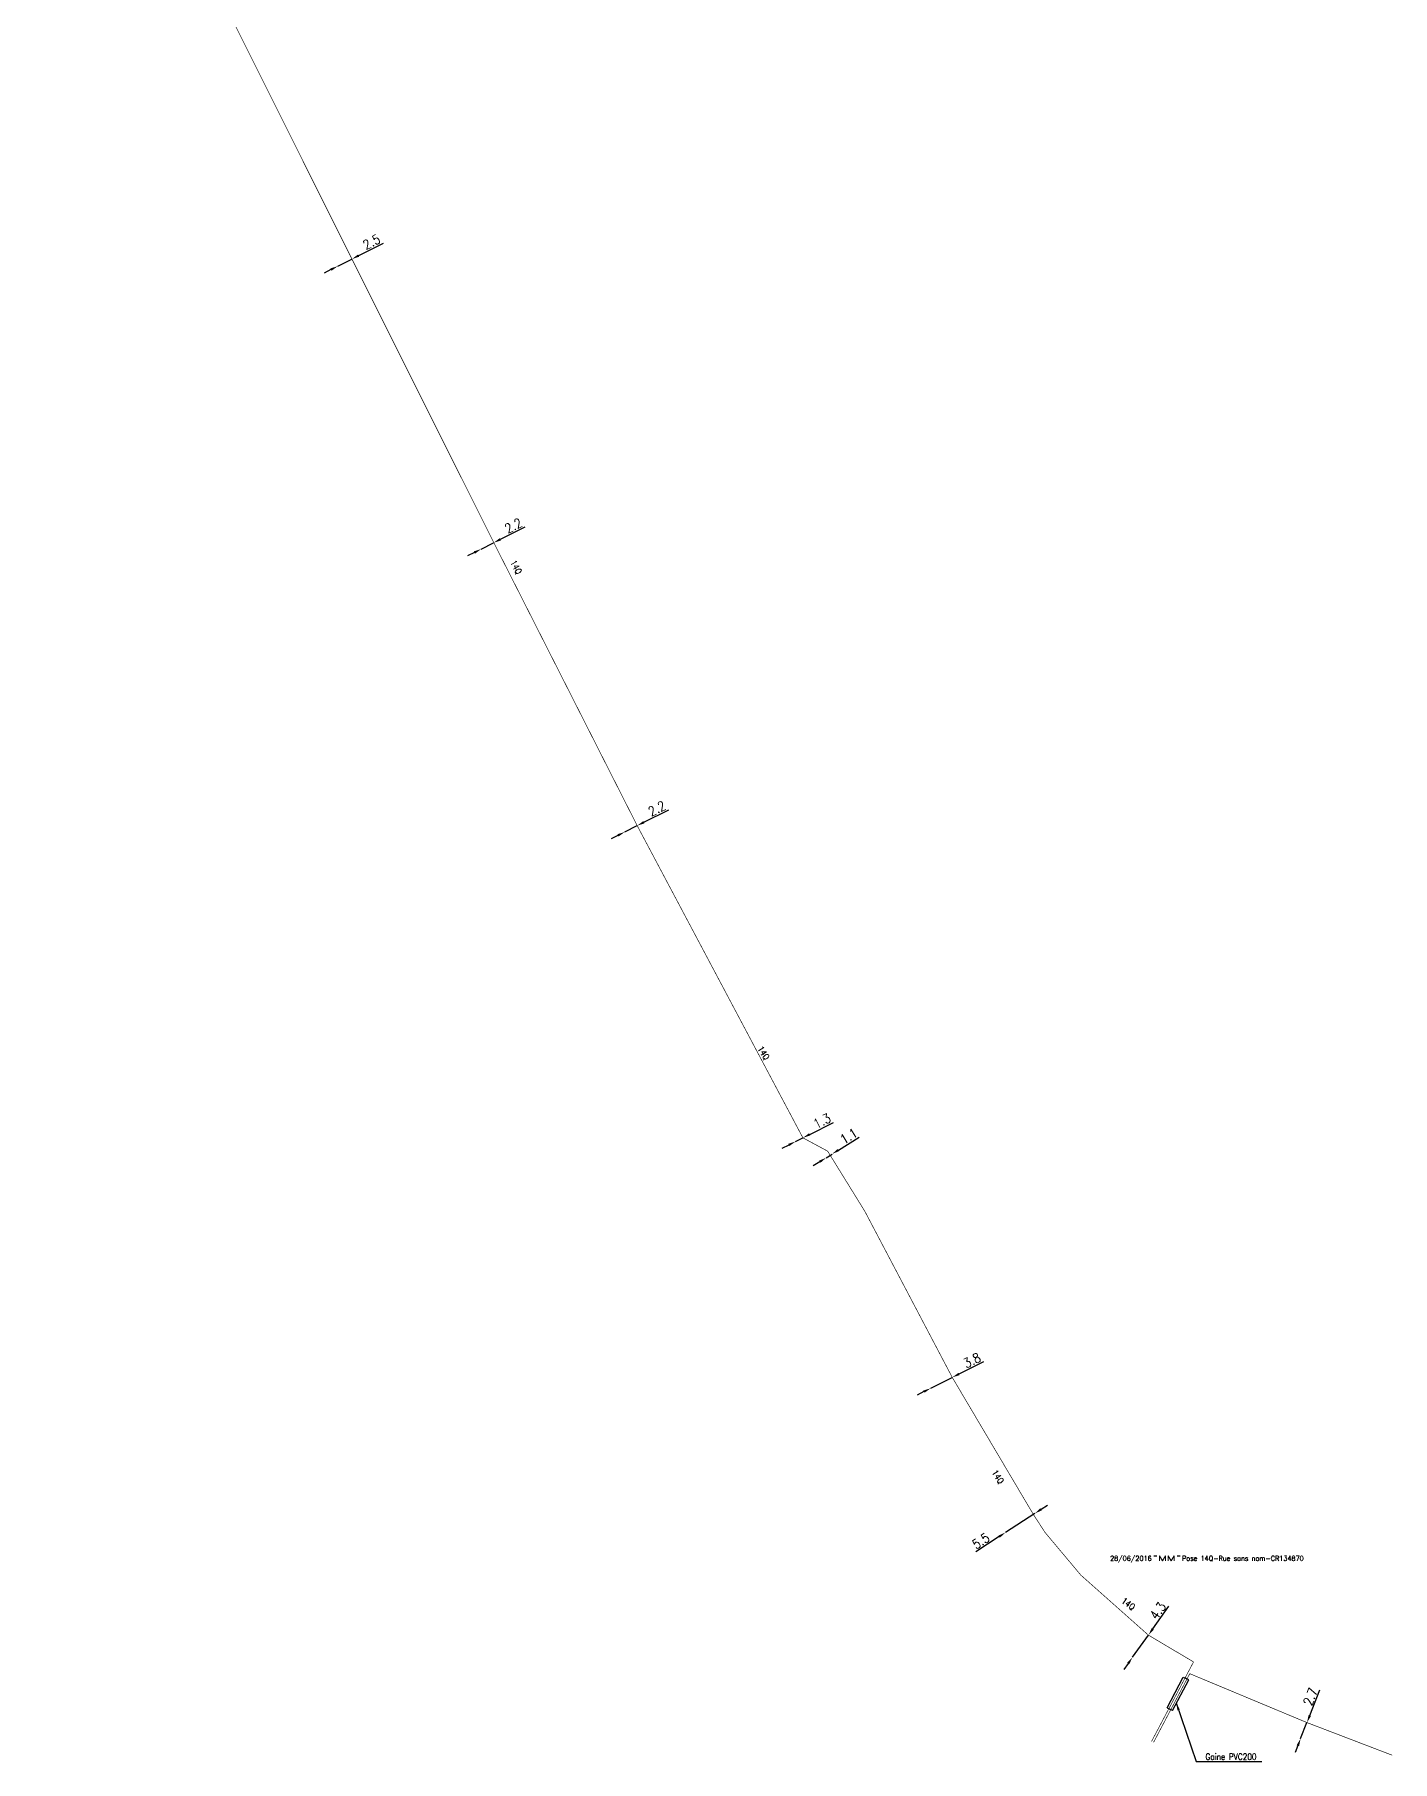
# Model space of a CAD drawing. Header units: millimetres. Extents: x 163765 to 164000, y 124447 to 125000.
# Drawn here: x 163785.9 to 164000, y 124446.8 to 124719 of the extents above; entities that cross this region are included whole.
import ezdxf
from ezdxf.enums import TextEntityAlignment as Align

# ---------------------------------------------------------------- set-up
doc = ezdxf.new("R2010")
doc.units = ezdxf.units.MM
doc.header["$PDMODE"] = 34
doc.linetypes.add('S_ST', pattern=[14, 8, -1.5, 0, -1.5, 0, -1.5, 0, -1.5])
doc.layers.get('0').update_dxf_attribs({"linetype": 'CONTINUOUS'})
doc.layers.get('DEFPOINTS').update_dxf_attribs({"linetype": 'CONTINUOUS'})
for name, color, linetype in [('S_100', 5, 'CONTINUOUS'), ('S_400', 7, 'CONTINUOUS'), ('S_910', 7, 'CONTINUOUS')]:
    doc.layers.add(name, color=color, linetype=linetype)
doc.styles.get("Standard").update_dxf_attribs({"font": 'romans.shx', "width": 0.85})
doc.dimstyles.get("Standard").update_dxf_attribs({"dimtxt": 1.5, "dimasz": 1.2, "dimexe": 0.625, "dimexo": 0.625, "dimgap": 0.25, "dimtad": 1, "dimdec": 1, "dimzin": 0, "dimdsep": 46, "dimtxsty": 'Standard', "dimcen": -0.5, "dimadec": 0, "dimazin": 0, "dimtfac": 1, "dimtdec": 1, "dimtmove": 0, "dimatfit": 3, "dimfxl": 0, "dimtolj": 1, "dimtzin": 0, "dimarcsym": 0})

# ---------------------------------------------------------------- blocks, each defined once
blk = doc.blocks.new('GIS_MODF')
at = {"color": 0, "linetype": 'Continuous', "flags": 128}
for points in [[(-2.18, -0.01), (-1.68, -0.01)], [(1.52, -0.01), (2.02, -0.01)]]:
    blk.add_lwpolyline(points, dxfattribs=at)
at = {"color": 0, "linetype": 'Continuous', "width": 0.5}
blk.add_attdef('DATE', text='', height=1.5, dxfattribs=at).set_placement((-2.5, -0.8), align=Align.RIGHT)
at = {"color": 0, "linetype": 'Continuous', "width": 1.771291}
blk.add_attdef('USER', text='', height=1.5, dxfattribs=at).set_placement((-1.51, -0.8), (1.28, -0.8), align=Align.FIT)
at = {"color": 0, "linetype": 'Continuous', "width": 0.5}
blk.add_attdef('DESC', (2.29, -0.8), '', height=1.5, dxfattribs=at)
blk = doc.blocks.new('*D137')
at = {"layer": 'DEFPOINTS', "color": 0, "linetype": 'Continuous', "transparency": 16777216}
for p in [(163986.57, 124452.93), (163985.57, 124450.42), (163985.57, 124450.42)]:
    blk.add_point(p, dxfattribs=at)
at = {"layer": 'S_100', "color": 0, "linetype": 'Continuous', "lineweight": -2, "transparency": 16777216}
for p, q in [((163987.01, 124454.05), (163988.62, 124458.11)), ((163985.57, 124450.42), (163986.57, 124452.93)), ((163985.13, 124449.3), (163984.69, 124448.19))]:
    blk.add_line(p, q, dxfattribs=at)
at = {"layer": 'S_100', "color": 0, "linetype": 'Continuous', "transparency": 16777216}
for points in [[(163986.83, 124454.12), (163987.2, 124453.97), (163986.57, 124452.93)], [(163984.95, 124449.38), (163985.32, 124449.23), (163985.57, 124450.42)]]:
    blk.add_solid(points, dxfattribs=at)
at = {"layer": 'S_100', "color": 0, "linetype": 'Continuous', "transparency": 16777216, "insert": (163987.11, 124457), "char_height": 1.5, "attachment_point": 5, "rotation": 68.3822}
blk.add_mtext('\\A1;2.7', dxfattribs=at)
blk = doc.blocks.new('*D138')
at = {"layer": 'DEFPOINTS', "color": 0, "linetype": 'Continuous', "transparency": 16777216}
for p in [(163961.57, 124466.73), (163959.07, 124463.23), (163959.07, 124463.23)]:
    blk.add_point(p, dxfattribs=at)
at = {"layer": 'S_100', "color": 0, "linetype": 'Continuous', "lineweight": -2, "transparency": 16777216}
for p, q in [((163962.27, 124467.71), (163964.81, 124471.27)), ((163959.07, 124463.23), (163961.57, 124466.73)), ((163958.38, 124462.26), (163957.68, 124461.28))]:
    blk.add_line(p, q, dxfattribs=at)
at = {"layer": 'S_100', "color": 0, "linetype": 'Continuous', "transparency": 16777216}
for points in [[(163962.11, 124467.83), (163962.43, 124467.59), (163961.57, 124466.73)], [(163958.21, 124462.37), (163958.54, 124462.14), (163959.07, 124463.23)]]:
    blk.add_solid(points, dxfattribs=at)
at = {"layer": 'S_100', "color": 0, "linetype": 'Continuous', "transparency": 16777216, "insert": (163963.07, 124470.56), "char_height": 1.5, "attachment_point": 5, "rotation": 54.478}
blk.add_mtext('\\A1;4.3', dxfattribs=at)
blk = doc.blocks.new('*D139')
at = {"layer": 'DEFPOINTS', "color": 0, "linetype": 'Continuous', "transparency": 16777216}
for p in [(163943.65, 124485.89), (163939.04, 124482.9), (163939.04, 124482.9)]:
    blk.add_point(p, dxfattribs=at)
at = {"layer": 'S_100', "color": 0, "linetype": 'Continuous', "lineweight": -2, "transparency": 16777216}
for p, q in [((163944.66, 124486.55), (163945.66, 124487.2)), ((163943.65, 124485.89), (163939.04, 124482.9)), ((163938.03, 124482.24), (163934.37, 124479.86))]:
    blk.add_line(p, q, dxfattribs=at)
at = {"layer": 'S_100', "color": 0, "linetype": 'Continuous', "transparency": 16777216}
for points in [[(163944.55, 124486.72), (163944.76, 124486.38), (163943.65, 124485.89)], [(163937.92, 124482.41), (163938.14, 124482.07), (163939.04, 124482.9)]]:
    blk.add_solid(points, dxfattribs=at)
at = {"layer": 'S_100', "color": 0, "linetype": 'Continuous', "transparency": 16777216, "insert": (163935.15, 124481.56), "char_height": 1.5, "attachment_point": 5, "rotation": 33.0253}
blk.add_mtext('\\A1;5.5', dxfattribs=at)
blk = doc.blocks.new('*D219')
at = {"layer": 'DEFPOINTS', "color": 0, "linetype": 'Continuous', "transparency": 16777216}
for p in [(163927.25, 124505.63), (163927.25, 124505.63), (163930.64, 124507.34)]:
    blk.add_point(p, dxfattribs=at)
at = {"layer": 'S_100', "color": 0, "linetype": 'Continuous', "lineweight": -2, "transparency": 16777216}
for p, q in [((163931.71, 124507.88), (163935.62, 124509.84)), ((163927.25, 124505.63), (163930.64, 124507.34)), ((163926.17, 124505.1), (163925.1, 124504.56))]:
    blk.add_line(p, q, dxfattribs=at)
at = {"layer": 'S_100', "color": 0, "linetype": 'Continuous', "transparency": 16777216}
for points in [[(163926.08, 124505.27), (163926.26, 124504.92), (163927.25, 124505.63)], [(163931.63, 124508.06), (163931.8, 124507.7), (163930.64, 124507.34)]]:
    blk.add_solid(points, dxfattribs=at)
at = {"layer": 'S_100', "color": 0, "linetype": 'Continuous', "transparency": 16777216, "insert": (163933.76, 124510.02), "char_height": 1.5, "attachment_point": 5, "rotation": 26.6756}
blk.add_mtext('\\A1;3.8', dxfattribs=at)
blk = doc.blocks.new('*D220')
at = {"layer": 'DEFPOINTS', "color": 0, "linetype": 'Continuous', "transparency": 16777216}
for p in [(163910.76, 124541.96), (163910.76, 124541.96), (163911.69, 124542.55)]:
    blk.add_point(p, dxfattribs=at)
at = {"layer": 'S_100', "color": 0, "linetype": 'Continuous', "lineweight": -2, "transparency": 16777216}
for p, q in [((163912.71, 124543.18), (163915.95, 124545.22)), ((163909.74, 124541.33), (163908.73, 124540.69)), ((163910.76, 124541.96), (163911.69, 124542.55))]:
    blk.add_line(p, q, dxfattribs=at)
at = {"layer": 'S_100', "color": 0, "linetype": 'Continuous', "transparency": 16777216}
for points in [[(163909.64, 124541.5), (163909.85, 124541.16), (163910.76, 124541.96)], [(163912.6, 124543.35), (163912.82, 124543.02), (163911.69, 124542.55)]]:
    blk.add_solid(points, dxfattribs=at)
at = {"layer": 'S_100', "color": 0, "linetype": 'Continuous', "transparency": 16777216, "insert": (163914.31, 124545.37), "char_height": 1.5, "attachment_point": 5, "rotation": 32.0791}
blk.add_mtext('\\A1;1.1', dxfattribs=at)
blk = doc.blocks.new('*D221')
at = {"layer": 'DEFPOINTS', "color": 0, "linetype": 'Continuous', "transparency": 16777216}
for p in [(163905.93, 124544.52), (163905.93, 124544.52), (163907.09, 124545.1)]:
    blk.add_point(p, dxfattribs=at)
at = {"layer": 'S_100', "color": 0, "linetype": 'Continuous', "lineweight": -2, "transparency": 16777216}
for p, q in [((163908.16, 124545.65), (163911.9, 124547.54)), ((163904.86, 124543.97), (163903.79, 124543.43)), ((163905.93, 124544.52), (163907.09, 124545.1))]:
    blk.add_line(p, q, dxfattribs=at)
at = {"layer": 'S_100', "color": 0, "linetype": 'Continuous', "transparency": 16777216}
for points in [[(163904.77, 124544.15), (163904.95, 124543.8), (163905.93, 124544.52)], [(163908.07, 124545.82), (163908.25, 124545.47), (163907.09, 124545.1)]]:
    blk.add_solid(points, dxfattribs=at)
at = {"layer": 'S_100', "color": 0, "linetype": 'Continuous', "transparency": 16777216, "insert": (163910.11, 124547.76), "char_height": 1.5, "attachment_point": 5, "rotation": 26.8699}
blk.add_mtext('\\A1;1.3', dxfattribs=at)
blk = doc.blocks.new('*D222')
at = {"layer": 'DEFPOINTS', "color": 0, "linetype": 'Continuous', "transparency": 16777216}
for p in [(163879, 124593.31), (163879, 124593.31), (163880.96, 124594.31)]:
    blk.add_point(p, dxfattribs=at)
at = {"layer": 'S_100', "color": 0, "linetype": 'Continuous', "lineweight": -2, "transparency": 16777216}
for p, q in [((163882.03, 124594.85), (163885.93, 124596.82)), ((163877.93, 124592.77), (163876.86, 124592.23)), ((163879, 124593.31), (163880.96, 124594.31))]:
    blk.add_line(p, q, dxfattribs=at)
at = {"layer": 'S_100', "color": 0, "linetype": 'Continuous', "transparency": 16777216}
for points in [[(163877.84, 124592.95), (163878.02, 124592.59), (163879, 124593.31)], [(163881.94, 124595.03), (163882.12, 124594.67), (163880.96, 124594.31)]]:
    blk.add_solid(points, dxfattribs=at)
at = {"layer": 'S_100', "color": 0, "linetype": 'Continuous', "transparency": 16777216, "insert": (163884.07, 124597), "char_height": 1.5, "attachment_point": 5, "rotation": 26.8699}
blk.add_mtext('\\A1;2.2', dxfattribs=at)
blk = doc.blocks.new('*D223')
at = {"layer": 'DEFPOINTS', "color": 0, "linetype": 'Continuous', "transparency": 16777216}
for p in [(163856.37, 124637.91), (163856.37, 124637.91), (163858.33, 124638.9)]:
    blk.add_point(p, dxfattribs=at)
at = {"layer": 'S_100', "color": 0, "linetype": 'Continuous', "lineweight": -2, "transparency": 16777216}
for p, q in [((163859.4, 124639.44), (163863.3, 124641.42)), ((163855.3, 124637.36), (163854.23, 124636.82)), ((163856.37, 124637.91), (163858.33, 124638.9))]:
    blk.add_line(p, q, dxfattribs=at)
at = {"layer": 'S_100', "color": 0, "linetype": 'Continuous', "transparency": 16777216}
for points in [[(163859.31, 124639.62), (163859.49, 124639.26), (163858.33, 124638.9)], [(163855.21, 124637.54), (163855.39, 124637.18), (163856.37, 124637.91)]]:
    blk.add_solid(points, dxfattribs=at)
at = {"layer": 'S_100', "color": 0, "linetype": 'Continuous', "transparency": 16777216, "insert": (163861.44, 124641.6), "char_height": 1.5, "attachment_point": 5, "rotation": 26.8899}
blk.add_mtext('\\A1;2.2', dxfattribs=at)
blk = doc.blocks.new('*D224')
at = {"layer": 'DEFPOINTS', "color": 0, "linetype": 'Continuous', "transparency": 16777216}
for p in [(163835.98, 124683.62), (163833.75, 124682.49), (163833.75, 124682.49)]:
    blk.add_point(p, dxfattribs=at)
at = {"layer": 'S_100', "color": 0, "linetype": 'Continuous', "lineweight": -2, "transparency": 16777216}
for p, q in [((163837.05, 124684.16), (163840.95, 124686.14)), ((163833.75, 124682.49), (163835.98, 124683.62)), ((163832.68, 124681.95), (163831.61, 124681.4))]:
    blk.add_line(p, q, dxfattribs=at)
at = {"layer": 'S_100', "color": 0, "linetype": 'Continuous', "transparency": 16777216}
for points in [[(163836.96, 124684.34), (163837.14, 124683.98), (163835.98, 124683.62)], [(163832.59, 124682.13), (163832.77, 124681.77), (163833.75, 124682.49)]]:
    blk.add_solid(points, dxfattribs=at)
at = {"layer": 'S_100', "color": 0, "linetype": 'Continuous', "transparency": 16777216, "insert": (163839.08, 124686.31), "char_height": 1.5, "attachment_point": 5, "rotation": 26.8776}
blk.add_mtext('\\A1;2.5', dxfattribs=at)

msp = doc.modelspace()

# ---------------------------------------------------------------- linework, layer by layer
at = {"layer": 'S_100', "linetype": 'S_ST', "flags": 128}
for points in [[(163961.56, 124466.72, 0.1, 0.1, 0), (163950.9, 124476.19, 0.1, 0.1, 0), (163945.27, 124482.9, 0.1, 0.1, 0), (163943.42, 124485.75, 0.1, 0.1, 0), (163930.64, 124507.34, 0.1, 0.1, 0), (163916.85, 124533.53, 0.1, 0.1, 0), (163910.99, 124543, 0.1, 0.1, 0), (163907.09, 124545.1, 0.1, 0.1, 0), (163880.96, 124594.31, 0.1, 0.1, 0), (163858.35, 124638.91, 0.1, 0.1, 0), (163835.98, 124683.62, 0.1, 0.1, 0), (163798.06, 124759.49, 0.1, 0.1, 0), (163792.66, 124774.54, 0.1, 0.1, 0), (163790.18, 124784.06, 0.1, 0.1, 0), (163788.37, 124790.35, 0.1, 0.1, 0), (163785.99, 124816.06, 0.1, 0.1, 0), (163786.65, 124829.63, 0.1, 0.1, 0), (163787.31, 124835.04, 0.1, 0.1, 0), (163791.32, 124866.31, 0.1, 0.1, 0), (163796.14, 124893.04, 0.1, 0.1, 0), (163796.14, 124893.04, 0.1, 0.1, 0), (163797.22, 124898.36, 0.1, 0.1, 0), (163797.22, 124898.36, 0.1, 0.1, 0), (163796.2, 124907.16, 0.1, 0.1, 0), (163796.61, 124909.92, 0.1, 0.1, 0), (163796.93, 124912.15, 0.1, 0.1, 0), (163799.18, 124926.17, 0.1, 0.1, 0), (163801.42, 124940.2, 0.1, 0.1, 0), (163802.08, 124944.19, 0.1, 0.1, 0), (163802.46, 124946.49, 0.1, 0.1, 0), (163802.56, 124947.09, 0.1, 0.1, 0), (163802.66, 124947.66, 0.1, 0.1, 0), (163802.78, 124948.23, 0.1, 0.1, 0), (163802.91, 124948.8, 0.1, 0.1, 0), (163803.06, 124949.42, 0.1, 0.1, 0), (163803.22, 124950.02, 0.1, 0.1, 0), (163803.31, 124950.31, 0.1, 0.1, 0), (163803.4, 124950.6, 0.1, 0.1, 0), (163804.73, 124954.41, 0.1, 0.1, 0), (163805.11, 124955.47, 0.1, 0.1, 0), (163805.5, 124956.52, 0.1, 0.1, 0), (163805.88, 124957.49, 0.1, 0.1, 0), (163806.27, 124958.47, 0.1, 0.1, 0), (163808.38, 124963.66, 0.1, 0.1, 0), (163812.72, 124969.12, 0.1, 0.1, 0), (163817.29, 124972.6, 0.1, 0.1, 0), (163841.39, 124990.35, 0.1, 0.1, 0), (163851.92, 124996.09, 0.1, 0.1, 0), (163860.8, 124998.3, 0.1, 0.1, 0), (163862.94, 124998.53, 0.1, 0.1, 0), (163877.06, 124997.67, 0.1, 0.1, 0), (163884.96, 125000.01, 0, 0, 0)], [(163962.37, 124449.8, 0.1, 0.1, 0), (163968.09, 124460.64, 0.1, 0.1, 0), (163986.57, 124452.93, 0.1, 0.1, 0), (164000, 124447.79, 0.1, 0.1, 0)]]:
    msp.add_lwpolyline(points, format="xyseb", dxfattribs=at)
at = {"layer": 'S_100', "linetype": 'S_ST', "const_width": 0.1, "flags": 128}
for points in [[(163961.56, 124466.72), (163968.69, 124462.49)], [(163962.06, 124449.96), (163968.7, 124462.52)]]:
    msp.add_lwpolyline(points, dxfattribs=at)
at = {"layer": 'S_400', "color": 7, "linetype": 'CONTINUOUS'}
for p, q in [((163964.51, 124455.27), (163967.06, 124460.11)), ((163965.39, 124454.81), (163967.94, 124459.65)), ((163967.06, 124460.11), (163967.5, 124459.88)), ((163967.94, 124459.65), (163967.5, 124459.88)), ((163964.51, 124455.27), (163964.95, 124455.04)), ((163965.39, 124454.81), (163964.95, 124455.04))]:
    msp.add_line(p, q, dxfattribs=at)

# ---------------------------------------------------------------- block references
at = {"layer": 'S_910', "color": 7}
ref = msp.add_blockref('GIS_MODF', (163964.58, 124479.24), dxfattribs=at)
ref.add_attrib('DATE', '28/06/2016', dxfattribs={"layer": '0', "color": 0, "linetype": 'Continuous', "height": 0.75}).set_placement((163962.08, 124478.44), align=Align.RIGHT)
ref.add_attrib('USER', 'MM', dxfattribs={"layer": '0', "color": 0, "linetype": 'Continuous', "height": 0.75, "width": 1.771291}).set_placement((163963.08, 124478.44), (163965.86, 124478.44), align=Align.FIT)
ref.add_attrib('DESC', 'Pose 14Q-Rue sans nom-CR134870', (163966.87, 124478.44), dxfattribs={"layer": '0', "color": 0, "linetype": 'Continuous', "height": 0.75})

# ---------------------------------------------------------------- texts
at = {"layer": 'S_100', "linetype": 'Continuous', "width": 0.85}
for rotation, p in [(296.8609, (163860.93, 124635.83)), (301.5265, (163899.87, 124559.18)), (301.5265, (163936.83, 124492.38)), (323.9371, (163957.19, 124471.91))]:
    msp.add_text('14Q ', height=1, rotation=rotation, dxfattribs=at).set_placement(p)
at = {"layer": 'S_400', "linetype": 'Continuous', "insert": (163970.57, 124447.05), "char_height": 1, "attachment_point": 7}
msp.add_mtext('\\A1;Gaine PVC200', dxfattribs=at)

# ---------------------------------------------------------------- dimensions: what is measured, and where the dimension line sits
at = {"layer": 'S_100', "linetype": 'Continuous'}
for base, p1, p2, angle, picture, middle in [((163833.75, 124682.49), (163835.98, 124683.62), (163833.75, 124682.49), 26.8776, '*D224', (163839.54, 124685.42)), ((163856.37, 124637.91), (163858.33, 124638.9), (163856.37, 124637.91), 26.8899, '*D223', (163861.89, 124640.7)), ((163879, 124593.31), (163880.96, 124594.31), (163879, 124593.31), 26.8699, '*D222', (163884.52, 124596.11)), ((163905.93, 124544.52), (163907.09, 124545.1), (163905.93, 124544.52), 26.8699, '*D221', (163910.57, 124546.86)), ((163910.76, 124541.96), (163911.69, 124542.55), (163910.76, 124541.96), 32.0791, '*D220', (163914.84, 124544.52)), ((163927.25, 124505.63), (163930.64, 124507.34), (163927.25, 124505.63), 26.6756, '*D219', (163934.2, 124509.13)), ((163939.04, 124482.9), (163943.65, 124485.89), (163939.04, 124482.9), 33.0253, '*D139', (163935.7, 124480.72)), ((163959.07, 124463.23), (163961.57, 124466.73), (163959.07, 124463.23), 54.478, '*D138', (163963.89, 124469.98)), ((163985.57, 124450.42), (163986.57, 124452.93), (163985.57, 124450.42), 68.3822, '*D137', (163988.04, 124456.64))]:
    dim = msp.add_linear_dim(base=base, p1=p1, p2=p2, angle=angle, dimstyle='Standard', override={"dimatfit": 0}, dxfattribs=at)
    dim.commit()
    dim.dimension.update_dxf_attribs({"geometry": picture, "text_midpoint": middle, "dimtype": 160})

# ---------------------------------------------------------------- leaders
at = {"layer": 'S_400', "linetype": 'Continuous', "annotation_type": 0, "has_hookline": 1, "hookline_direction": 0, "text_width": 8.9}
msp.add_leader([(163965.95, 124456.04), (163969.12, 124446.8), (163970.32, 124446.8)], dimstyle='Standard', dxfattribs=at)

doc.saveas('drawing.dxf')
